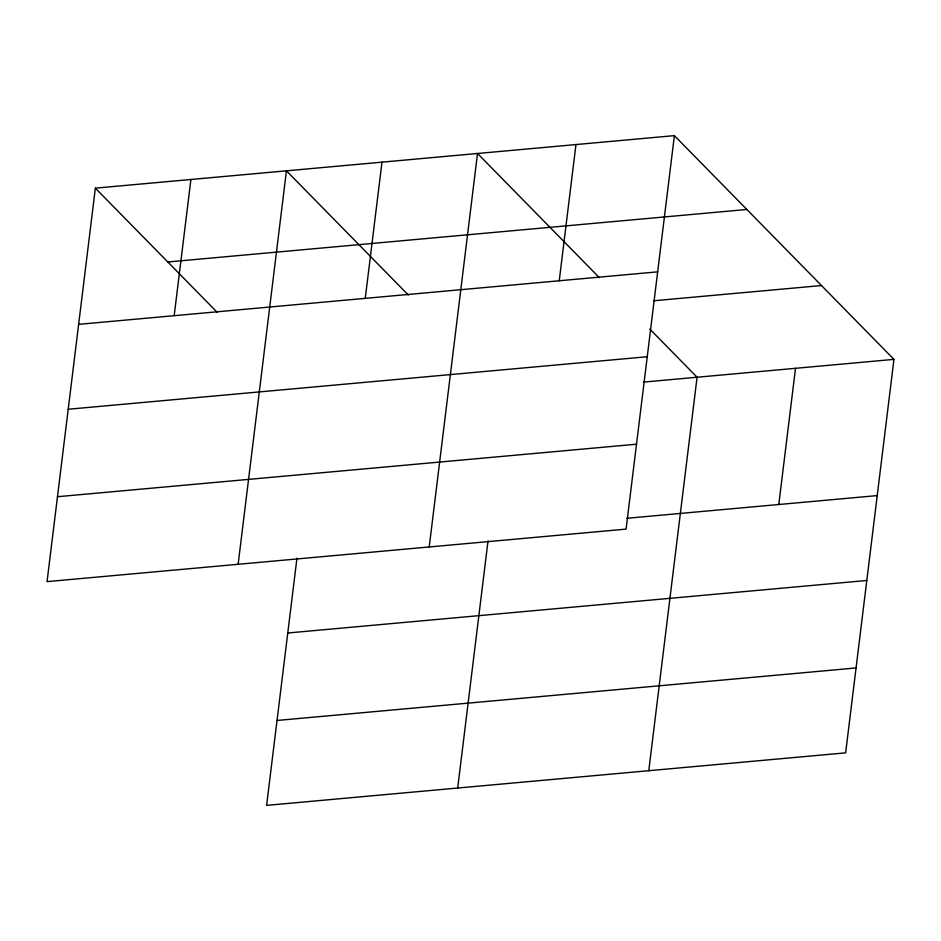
<?xml version="1.0" encoding="UTF-8"?>
<svg xmlns="http://www.w3.org/2000/svg" width="941" height="941" viewBox="0 0 941 941"><rect width="100%" height="100%" fill="white"/><g stroke="black" fill="none" stroke-linecap="round" stroke-linejoin="round"><path stroke-width="1.41" d="M95.359 188.153L47.05 581.62L626.083 529.113L674.391 135.633L95.359 188.153L217.242 312.353M174.179 315.682L190.905 179.484M238.132 564.294L286.44 170.815L408.323 295.027M296.956 558.166L266.609 805.367L845.641 752.847L893.95 359.38L674.391 135.633M365.261 298.356L381.987 162.158M429.214 546.956L477.522 153.489L599.405 277.701M457.691 788.029L488.038 540.84M559.236 280.771L575.963 144.561M648.772 770.703L697.081 377.235L649.784 329.032M778.795 504.505L795.51 368.307M167.816 261.986L746.848 209.478M78.644 324.351L657.677 271.843M653.572 300.779L821.493 285.546M68.211 409.253L647.243 356.733M643.515 382.093L893.95 359.38M57.472 496.719L636.504 444.211M626.8 518.291L877.224 495.589M287.77 632.999L866.802 580.479M277.03 720.465L856.063 667.957"/></g></svg>
